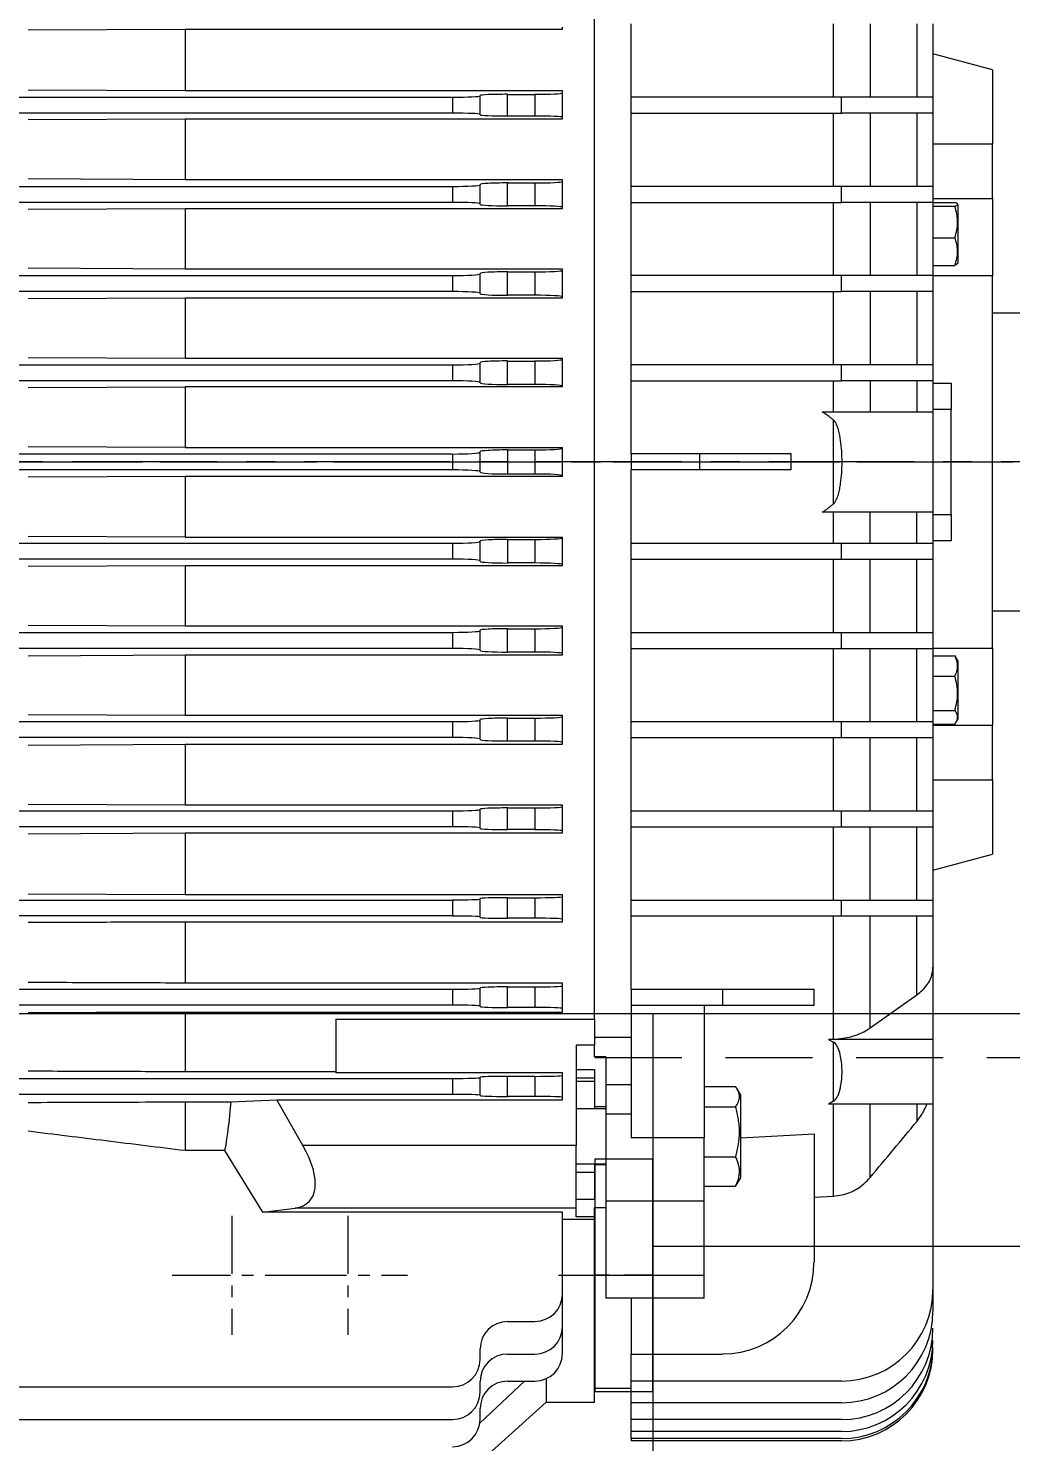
# Model space of a CAD drawing. Header units: inches. Extents: x -48 to 250, y -21 to 207.
# Drawn here: x 32.98 to 41.44, y 113.17 to 125.33 of the extents above; entities that cross this region are included whole.
import ezdxf

# ---------------------------------------------------------------- set-up
doc = ezdxf.new("R2010")
doc.units = ezdxf.units.IN
doc.header["$MEASUREMENT"] = 0
for name, pattern in [('CENTER', [2, 1.25, -0.25, 0.25, -0.25]), ('CENTERX2', [0.8, 0.5, -0.1, 0.1, -0.1]), ('HIDDEN', [0.375, 0.25, -0.125])]:
    doc.linetypes.add(name, pattern=pattern)
doc.layers.get('Defpoints').update_dxf_attribs({"lineweight": 5})
for name, color, linetype, lineweight in [('Centerline', 5, 'CENTERX2', 5), ('CL', 1, 'CENTER', 5), ('HID2', 3, 'HIDDEN', 5), ('TEXT', 104, 'Continuous', 5)]:
    doc.layers.add(name, color=color, linetype=linetype, lineweight=lineweight)
doc.styles.get("Standard").update_dxf_attribs({"font": 'arial.ttf'})
doc.dimstyles.new('STANDARD 2 PLCS$3', dxfattribs={"dimtxt": 1, "dimasz": 0.5, "dimexe": 0.18, "dimexo": 0.0625, "dimgap": 0.09, "dimtad": 0, "dimtih": 1, "dimtoh": 1, "dimzin": 4, "dimdsep": 46, "dimtxsty": 'Standard', "dimcen": 0.09, "dimaunit": 1, "dimadec": 0, "dimazin": 1, "dimtfac": 1, "dimtofl": 0, "dimtmove": 1, "dimatfit": 3, "dimfxl": 1, "dimtolj": 1, "dimtzin": 4, "dimarcsym": 0})

# ---------------------------------------------------------------- blocks, each defined once
blk = doc.blocks.new('HHI 365TS TOP VIEW')
at = {"color": 7, "linetype": 'Continuous', "lineweight": 5}
for p, q in [((-7.488, -4.796), (-7.488, 4.796)), ((-12.362, 3.72), (-11.012, 3.725)), ((-11.012, 3.725), (-7.764, 3.725)), ((-11.012, 3.725), (-11.012, 3.193)), ((-7.764, 3.725), (-7.764, 3.742)), ((-7.173, 3.14), (-7.173, 3.77)), ((-5.43, 3.14), (-5.43, 3.77)), ((-5.115, 3.77), (-5.115, 3.14)), ((-4.713, 3.77), (-4.713, 3.14)), ((-4.063, 3.375), (-4.575, 3.512)), ((-4.063, 3.375), (-4.063, 2.735)), ((-11.012, 3.193), (-12.362, 3.199)), ((-7.764, 3.193), (-11.012, 3.193)), ((-8.236, 3.164), (-8, 3.164)), ((-8.236, 2.977), (-8.236, 3.164)), ((-8, 3.164), (-8, 2.977)), ((-7.764, 3.175), (-7.764, 3.193)), ((-7.764, 2.967), (-7.764, 3.175)), ((-22.646, 3.14), (-8.709, 3.14)), ((-8.709, 3.14), (-8.709, 3.002)), ((-8.472, 3.15), (-8.472, 3.154)), ((-8.472, 2.992), (-8.472, 3.15)), ((-5.362, 3.14), (-7.173, 3.14)), ((-7.173, 3.002), (-7.173, 3.14)), ((-5.362, 3.002), (-5.362, 3.14)), ((-4.575, 3.14), (-5.362, 3.14)), ((-4.575, 3.14), (-4.575, 3.002)), ((-8.709, 3.002), (-22.646, 3.002)), ((-12.362, 2.947), (-11.012, 2.953)), ((-11.012, 2.953), (-7.764, 2.953)), ((-11.012, 2.953), (-11.012, 2.429)), ((-8.472, 2.988), (-8.472, 2.992)), ((-8, 2.977), (-8.236, 2.977)), ((-7.764, 2.953), (-7.764, 2.967)), ((-7.173, 3.002), (-5.362, 3.002)), ((-7.173, 2.372), (-7.173, 3.002)), ((-5.43, 2.372), (-5.43, 3.002)), ((-4.575, 3.002), (-5.362, 3.002)), ((-5.115, 3.002), (-5.115, 2.372)), ((-4.713, 3.002), (-4.713, 2.372)), ((-4.063, 2.735), (-4.575, 2.735)), ((-4.063, 2.267), (-4.063, 2.735)), ((-11.012, 2.429), (-12.362, 2.436)), ((-22.646, 2.372), (-8.709, 2.372)), ((-7.764, 2.429), (-11.012, 2.429)), ((-8.709, 2.372), (-8.709, 2.234)), ((-8.472, 2.384), (-8.472, 2.389)), ((-8.472, 2.222), (-8.472, 2.384)), ((-8.236, 2.402), (-8, 2.402)), ((-8.236, 2.205), (-8.236, 2.402)), ((-8, 2.402), (-8, 2.205)), ((-7.764, 2.414), (-7.764, 2.429)), ((-7.764, 2.192), (-7.764, 2.414)), ((-5.362, 2.372), (-7.173, 2.372)), ((-7.173, 2.234), (-7.173, 2.372)), ((-5.362, 2.234), (-5.362, 2.372)), ((-4.575, 2.372), (-5.362, 2.372)), ((-4.575, 2.372), (-4.575, 2.234)), ((-8.709, 2.234), (-22.646, 2.234)), ((-8.472, 2.217), (-8.472, 2.222)), ((-8, 2.205), (-8.236, 2.205)), ((-7.764, 2.181), (-7.764, 2.192)), ((-7.173, 2.234), (-5.362, 2.234)), ((-7.173, 1.604), (-7.173, 2.234)), ((-5.43, 1.604), (-5.43, 2.234)), ((-4.575, 2.234), (-5.362, 2.234)), ((-5.115, 2.234), (-5.115, 1.604)), ((-4.713, 2.234), (-4.713, 1.604)), ((-4.575, 2.267), (-4.063, 2.267)), ((-4.575, 2.233), (-4.386, 2.233)), ((-4.575, 2.201), (-4.386, 2.201)), ((-4.358, 2.211), (-4.364, 2.221)), ((-4.358, 1.963), (-4.358, 2.211)), ((-4.063, 2.267), (-4.063, 1.601)), ((-12.362, 2.175), (-11.012, 2.181)), ((-11.012, 2.181), (-7.764, 2.181)), ((-11.012, 2.181), (-11.012, 1.66)), ((-4.358, 1.715), (-4.358, 1.963)), ((-4.575, 1.93), (-4.386, 1.93)), ((-4.366, 1.705), (-4.386, 1.692)), ((-4.364, 1.704), (-4.358, 1.715)), ((-22.646, 1.604), (-8.709, 1.604)), ((-11.012, 1.66), (-12.362, 1.667)), ((-7.764, 1.66), (-11.012, 1.66)), ((-8.709, 1.604), (-8.709, 1.467)), ((-8.472, 1.618), (-8.472, 1.623)), ((-8.472, 1.453), (-8.472, 1.618)), ((-8.236, 1.636), (-8, 1.636)), ((-8.236, 1.435), (-8.236, 1.636)), ((-8, 1.636), (-8, 1.435)), ((-7.764, 1.649), (-7.764, 1.66)), ((-7.764, 1.422), (-7.764, 1.649)), ((-5.362, 1.604), (-7.173, 1.604)), ((-7.173, 1.467), (-7.173, 1.604)), ((-5.362, 1.467), (-5.362, 1.604)), ((-4.575, 1.604), (-5.362, 1.604)), ((-4.575, 1.692), (-4.386, 1.692)), ((-4.575, 1.604), (-4.575, 1.467)), ((-4.063, 1.601), (-4.575, 1.601)), ((-4.063, -1.601), (-4.063, 1.601)), ((-8.709, 1.467), (-22.646, 1.467)), ((-7.173, 1.467), (-5.362, 1.467)), ((-7.173, 0.837), (-7.173, 1.467)), ((-5.43, 0.837), (-5.43, 1.467)), ((-4.575, 1.467), (-5.362, 1.467)), ((-5.115, 1.467), (-5.115, 0.837)), ((-4.713, 1.467), (-4.713, 0.837)), ((-12.362, 1.407), (-11.012, 1.414)), ((-11.012, 1.414), (-7.764, 1.414)), ((-11.012, 1.414), (-11.012, 0.89)), ((-8.472, 1.448), (-8.472, 1.453)), ((-8, 1.435), (-8.236, 1.435)), ((-7.764, 1.414), (-7.764, 1.422)), ((-3.748, 1.28), (-4.063, 1.28)), ((-11.012, 0.89), (-12.362, 0.897)), ((-7.764, 0.89), (-11.012, 0.89)), ((-8.472, 0.85), (-8.472, 0.856)), ((-8.236, 0.869), (-8, 0.869)), ((-8.236, 0.666), (-8.236, 0.869)), ((-8, 0.869), (-8, 0.666)), ((-7.764, 0.883), (-7.764, 0.89)), ((-7.764, 0.653), (-7.764, 0.883)), ((-22.646, 0.837), (-8.709, 0.837)), ((-8.709, 0.837), (-8.709, 0.699)), ((-8.472, 0.685), (-8.472, 0.85)), ((-5.362, 0.837), (-7.173, 0.837)), ((-7.173, 0.699), (-7.173, 0.837)), ((-5.362, 0.699), (-5.362, 0.837)), ((-4.575, 0.837), (-5.362, 0.837)), ((-4.575, 0.837), (-4.575, 0.699)), ((-8.709, 0.699), (-15.295, 0.699)), ((-12.362, 0.64), (-11.012, 0.647)), ((-7.764, 0.647), (-11.012, 0.647)), ((-11.012, 0.647), (-11.012, 0.124)), ((-8.472, 0.68), (-8.472, 0.685)), ((-8, 0.666), (-8.236, 0.666)), ((-7.764, 0.647), (-7.764, 0.653)), ((-7.173, 0.699), (-5.362, 0.699)), ((-7.173, 0.069), (-7.173, 0.699)), ((-5.43, 0.433), (-5.43, 0.699)), ((-4.575, 0.699), (-5.362, 0.699)), ((-5.115, 0.699), (-5.115, 0.433)), ((-4.713, 0.699), (-4.713, 0.433)), ((-4.575, 0.679), (-4.417, 0.679)), ((-4.417, 0.679), (-4.417, 0.453)), ((-5.527, 0.433), (-4.575, 0.433)), ((-4.417, 0.453), (-4.575, 0.453)), ((-4.575, 0.433), (-4.575, -0.433)), ((-4.417, -0.453), (-4.417, 0.453)), ((-5.43, -0.36), (-5.43, 0.36)), ((-11.012, 0.124), (-12.362, 0.131)), ((-11.012, 0.124), (-7.764, 0.124)), ((-7.764, 0.118), (-7.764, 0.124)), ((-14.327, 0.069), (-8.709, 0.069)), ((-8.709, 0.069), (-8.709, -0.069)), ((-8.472, 0.083), (-8.472, 0.089)), ((-8.472, -0.083), (-8.472, 0.083)), ((-8.236, 0.104), (-8, 0.104)), ((-8.236, 0.104), (-8.236, -0.104)), ((-8, 0.104), (-8, -0.104)), ((-7.764, -0.118), (-7.764, 0.118)), ((-7.173, 0.069), (-7.173, -0.069)), ((-6.583, 0.069), (-7.173, 0.069)), ((-6.583, 0.069), (-6.583, -0.069)), ((-5.795, 0.069), (-6.583, 0.069)), ((-5.795, -0.069), (-5.795, 0.069)), ((-8.709, -0.069), (-14.327, -0.069)), ((-8.472, -0.089), (-8.472, -0.083)), ((-8, -0.104), (-8.236, -0.104)), ((-7.764, -0.124), (-7.764, -0.118)), ((-6.583, -0.069), (-7.173, -0.069)), ((-7.173, -0.699), (-7.173, -0.069)), ((-5.795, -0.069), (-6.583, -0.069)), ((-11.012, -0.124), (-12.362, -0.131)), ((-7.764, -0.124), (-11.012, -0.124)), ((-11.012, -0.124), (-11.012, -0.647)), ((-4.575, -0.433), (-5.527, -0.433)), ((-5.43, -0.699), (-5.43, -0.433)), ((-5.115, -0.699), (-5.115, -0.433)), ((-4.713, -0.699), (-4.713, -0.433)), ((-4.575, -0.453), (-4.417, -0.453)), ((-4.417, -0.453), (-4.417, -0.679)), ((-15.295, -0.699), (-8.709, -0.699)), ((-11.012, -0.647), (-12.362, -0.64)), ((-11.012, -0.647), (-7.764, -0.647)), ((-8.709, -0.699), (-8.709, -0.837)), ((-8.472, -0.685), (-8.472, -0.68)), ((-8.472, -0.85), (-8.472, -0.685)), ((-8.236, -0.666), (-8, -0.666)), ((-8.236, -0.666), (-8.236, -0.869)), ((-8, -0.666), (-8, -0.869)), ((-7.764, -0.653), (-7.764, -0.647)), ((-7.764, -0.883), (-7.764, -0.653)), ((-7.173, -0.837), (-7.173, -0.699)), ((-7.173, -0.699), (-5.362, -0.699)), ((-5.362, -0.837), (-5.362, -0.699)), ((-5.362, -0.699), (-4.575, -0.699)), ((-4.417, -0.679), (-4.575, -0.679)), ((-4.575, -0.699), (-4.575, -0.837)), ((-8.709, -0.837), (-22.646, -0.837)), ((-8.472, -0.856), (-8.472, -0.85)), ((-7.173, -0.837), (-5.362, -0.837)), ((-7.173, -1.467), (-7.173, -0.837)), ((-5.43, -1.467), (-5.43, -0.837)), ((-5.362, -0.837), (-4.575, -0.837)), ((-5.115, -1.467), (-5.115, -0.837)), ((-4.713, -1.467), (-4.713, -0.837)), ((-12.362, -0.897), (-11.012, -0.89)), ((-11.012, -0.89), (-7.764, -0.89)), ((-11.012, -0.89), (-11.012, -1.414)), ((-8, -0.869), (-8.236, -0.869)), ((-7.764, -0.89), (-7.764, -0.883)), ((-4.063, -1.28), (-3.748, -1.28)), ((-11.012, -1.414), (-12.362, -1.407)), ((-7.764, -1.414), (-11.012, -1.414)), ((-8.472, -1.453), (-8.472, -1.448)), ((-8.472, -1.618), (-8.472, -1.453)), ((-8.236, -1.435), (-8, -1.435)), ((-8.236, -1.636), (-8.236, -1.435)), ((-8, -1.435), (-8, -1.636)), ((-7.764, -1.422), (-7.764, -1.414)), ((-7.764, -1.649), (-7.764, -1.422)), ((-22.646, -1.467), (-8.709, -1.467)), ((-8.709, -1.467), (-8.709, -1.604)), ((-7.173, -1.467), (-5.362, -1.467)), ((-7.173, -1.604), (-7.173, -1.467)), ((-5.362, -1.604), (-5.362, -1.467)), ((-5.362, -1.467), (-4.575, -1.467)), ((-4.575, -1.467), (-4.575, -1.604)), ((-8.709, -1.604), (-22.646, -1.604)), ((-12.362, -1.667), (-11.012, -1.66)), ((-11.012, -1.66), (-7.764, -1.66)), ((-11.012, -1.66), (-11.012, -2.181)), ((-8.472, -1.623), (-8.472, -1.618)), ((-8, -1.636), (-8.236, -1.636)), ((-7.764, -1.66), (-7.764, -1.649)), ((-7.173, -1.604), (-5.362, -1.604)), ((-7.173, -2.234), (-7.173, -1.604)), ((-5.43, -2.234), (-5.43, -1.604)), ((-5.362, -1.604), (-4.575, -1.604)), ((-5.115, -2.234), (-5.115, -1.604)), ((-4.713, -2.234), (-4.713, -1.604)), ((-4.575, -1.601), (-4.063, -1.601)), ((-4.575, -1.669), (-4.386, -1.669)), ((-4.386, -1.669), (-4.378, -1.683)), ((-4.358, -1.715), (-4.377, -1.683)), ((-4.063, -1.601), (-4.063, -2.267)), ((-4.358, -1.963), (-4.358, -1.715)), ((-4.575, -1.844), (-4.386, -1.844)), ((-4.358, -2.211), (-4.358, -1.963)), ((-11.012, -2.181), (-12.362, -2.175)), ((-7.764, -2.181), (-11.012, -2.181)), ((-7.764, -2.192), (-7.764, -2.181)), ((-4.575, -2.138), (-4.386, -2.138)), ((-22.646, -2.234), (-8.709, -2.234)), ((-8.709, -2.234), (-8.709, -2.372)), ((-8.472, -2.222), (-8.472, -2.217)), ((-8.472, -2.384), (-8.472, -2.222)), ((-8.236, -2.205), (-8, -2.205)), ((-8.236, -2.402), (-8.236, -2.205)), ((-8, -2.205), (-8, -2.402)), ((-7.764, -2.414), (-7.764, -2.192)), ((-7.173, -2.234), (-5.362, -2.234)), ((-7.173, -2.372), (-7.173, -2.234)), ((-5.362, -2.372), (-5.362, -2.234)), ((-5.362, -2.234), (-4.575, -2.234)), ((-4.575, -2.234), (-4.575, -2.372)), ((-4.575, -2.256), (-4.386, -2.256)), ((-4.063, -2.267), (-4.575, -2.267)), ((-4.377, -2.243), (-4.358, -2.211)), ((-4.063, -2.735), (-4.063, -2.267)), ((-8.709, -2.372), (-22.646, -2.372)), ((-12.362, -2.436), (-11.012, -2.429)), ((-11.012, -2.429), (-7.764, -2.429)), ((-11.012, -2.429), (-11.012, -2.953)), ((-8.472, -2.389), (-8.472, -2.384)), ((-8, -2.402), (-8.236, -2.402)), ((-7.764, -2.429), (-7.764, -2.414)), ((-7.173, -2.372), (-5.362, -2.372)), ((-7.173, -3.002), (-7.173, -2.372)), ((-5.43, -3.002), (-5.43, -2.372)), ((-5.362, -2.372), (-4.575, -2.372)), ((-5.115, -3.002), (-5.115, -2.372)), ((-4.713, -3.002), (-4.713, -2.372)), ((-4.575, -2.735), (-4.063, -2.735)), ((-4.063, -2.735), (-4.063, -3.375)), ((-22.646, -3.002), (-8.709, -3.002)), ((-11.012, -2.953), (-12.362, -2.947)), ((-7.764, -2.953), (-11.012, -2.953)), ((-8.709, -3.002), (-8.709, -3.14)), ((-8.472, -2.992), (-8.472, -2.988)), ((-8.472, -3.15), (-8.472, -2.992)), ((-8.236, -2.977), (-8, -2.977)), ((-8.236, -3.164), (-8.236, -2.977)), ((-8, -2.977), (-8, -3.164)), ((-7.764, -2.967), (-7.764, -2.953)), ((-7.764, -3.175), (-7.764, -2.967)), ((-7.173, -3.002), (-5.362, -3.002)), ((-7.173, -3.14), (-7.173, -3.002)), ((-5.362, -3.14), (-5.362, -3.002)), ((-5.362, -3.002), (-4.575, -3.002)), ((-4.575, -3.002), (-4.575, -3.14)), ((-8.709, -3.14), (-22.646, -3.14)), ((-8.472, -3.154), (-8.472, -3.15)), ((-7.173, -3.14), (-5.362, -3.14)), ((-7.173, -3.77), (-7.173, -3.14)), ((-5.43, -3.77), (-5.43, -3.14)), ((-5.362, -3.14), (-4.575, -3.14)), ((-5.115, -3.77), (-5.115, -3.14)), ((-4.713, -3.77), (-4.713, -3.14)), ((-12.362, -3.199), (-11.012, -3.193)), ((-11.012, -3.193), (-7.764, -3.193)), ((-11.012, -3.193), (-11.012, -3.725)), ((-8, -3.164), (-8.236, -3.164)), ((-7.764, -3.193), (-7.764, -3.175)), ((-4.575, -3.512), (-4.063, -3.375)), ((-22.646, -3.77), (-8.709, -3.77)), ((-11.012, -3.725), (-12.362, -3.72)), ((-7.764, -3.725), (-11.012, -3.725)), ((-8.709, -3.77), (-8.709, -3.907)), ((-8.472, -3.761), (-8.472, -3.758)), ((-8.472, -3.916), (-8.472, -3.761)), ((-8.236, -3.75), (-8, -3.75)), ((-8.236, -3.927), (-8.236, -3.75)), ((-8, -3.75), (-8, -3.927)), ((-7.764, -3.742), (-7.764, -3.725)), ((-7.764, -3.935), (-7.764, -3.742)), ((-7.173, -3.907), (-7.173, -3.77)), ((-7.173, -3.77), (-5.362, -3.77)), ((-5.362, -3.907), (-5.362, -3.77)), ((-5.362, -3.77), (-4.575, -3.77)), ((-4.575, -3.77), (-4.575, -3.907)), ((-8.709, -3.907), (-22.646, -3.907)), ((-11.012, -3.957), (-7.764, -3.957)), ((-11.012, -3.957), (-11.012, -4.485)), ((-8.472, -3.919), (-8.472, -3.916)), ((-8, -3.927), (-8.236, -3.927)), ((-7.764, -3.957), (-7.764, -3.935)), ((-7.173, -4.537), (-7.173, -3.907)), ((-7.173, -3.907), (-5.362, -3.907)), ((-5.43, -4.968), (-5.43, -3.907)), ((-5.362, -3.907), (-4.575, -3.907)), ((-5.115, -4.87), (-5.115, -3.907)), ((-4.713, -4.586), (-4.713, -3.907)), ((-4.575, -4.349), (-4.575, -4.969)), ((-7.764, -4.485), (-11.012, -4.485)), ((-7.764, -4.509), (-7.764, -4.485)), ((-22.646, -4.537), (-8.709, -4.537)), ((-8.709, -4.537), (-8.709, -4.675)), ((-8.472, -4.529), (-8.472, -4.526)), ((-8.472, -4.683), (-8.472, -4.529)), ((-8.236, -4.518), (-8, -4.518)), ((-8.236, -4.695), (-8.236, -4.518)), ((-8, -4.518), (-8, -4.695)), ((-7.764, -4.703), (-7.764, -4.509)), ((-7.173, -4.537), (-7.173, -4.675)), ((-7.173, -4.537), (-6.386, -4.537)), ((-6.386, -4.537), (-6.386, -4.675)), ((-6.386, -4.537), (-5.598, -4.537)), ((-5.598, -4.675), (-5.598, -4.537)), ((-5.115, -4.87), (-4.713, -4.586)), ((-8.709, -4.675), (-22.646, -4.675)), ((-11.012, -4.734), (-7.764, -4.734)), ((-11.012, -4.734), (-11.012, -5.248)), ((-8.472, -4.687), (-8.472, -4.683)), ((-8, -4.695), (-8.236, -4.695)), ((-7.764, -4.734), (-7.764, -4.703)), ((-7.173, -4.675), (-6.386, -4.675)), ((-7.173, -4.675), (-7.173, -5.818)), ((-6.543, -4.675), (-6.543, -5.818)), ((-6.386, -4.675), (-5.598, -4.675)), ((-9.713, -4.796), (-7.488, -4.796)), ((-9.713, -4.796), (-9.713, -5.258)), ((-7.488, -4.796), (-7.488, -5.018)), ((-7.173, -4.953), (-7.488, -4.953)), ((-5.43, -4.968), (-5.473, -4.969)), ((-5.473, -4.969), (-5.43, -4.993)), ((-4.575, -4.969), (-5.473, -4.969)), ((-4.575, -4.969), (-4.575, -5.526)), ((-7.488, -5.018), (-7.646, -5.018)), ((-7.646, -5.018), (-7.646, -5.884)), ((-7.488, -5.121), (-7.488, -5.018)), ((-5.43, -5.502), (-5.43, -4.993)), ((-7.646, -5.228), (-7.488, -5.228)), ((-7.39, -5.121), (-7.488, -5.121)), ((-7.488, -5.228), (-7.488, -5.548)), ((-7.39, -5.121), (-7.39, -5.359)), ((-22.646, -5.305), (-8.709, -5.305)), ((-9.713, -5.248), (-11.012, -5.248)), ((-7.764, -5.258), (-9.713, -5.258)), ((-8.709, -5.305), (-8.709, -5.443)), ((-8.472, -5.298), (-8.472, -5.295)), ((-8.472, -5.45), (-8.472, -5.298)), ((-8.236, -5.287), (-8, -5.287)), ((-8.236, -5.461), (-8.236, -5.287)), ((-8, -5.287), (-8, -5.461)), ((-7.764, -5.28), (-7.764, -5.258)), ((-7.764, -5.468), (-7.764, -5.28)), ((-7.646, -5.3), (-7.488, -5.3)), ((-7.488, -5.331), (-7.646, -5.331)), ((-8.709, -5.443), (-22.646, -5.443)), ((-8.472, -5.453), (-8.472, -5.45)), ((-8, -5.461), (-8.236, -5.461)), ((-7.764, -5.49), (-7.764, -5.468)), ((-7.39, -5.359), (-7.173, -5.359)), ((-7.39, -5.359), (-7.39, -5.609)), ((-6.543, -5.375), (-6.273, -5.375)), ((-6.228, -5.45), (-6.26, -5.394)), ((-6.228, -6.159), (-6.228, -5.45)), ((-11.012, -5.507), (-10.617, -5.507)), ((-11.012, -5.507), (-11.012, -5.927)), ((-10.617, -5.507), (-10.223, -5.49)), ((-10.223, -5.49), (-7.764, -5.49)), ((-9.997, -5.884), (-10.223, -5.49)), ((-7.39, -5.568), (-7.646, -5.568)), ((-7.488, -5.548), (-7.39, -5.548)), ((-7.488, -5.548), (-7.488, -5.568)), ((-6.543, -5.55), (-6.273, -5.55)), ((-5.43, -5.502), (-5.473, -5.526)), ((-4.575, -5.526), (-5.473, -5.526)), ((-5.43, -6.32), (-5.43, -5.525)), ((-5.115, -6.157), (-5.115, -5.526)), ((-4.713, -5.526), (-4.713, -5.675)), ((-4.575, -5.526), (-4.575, -7.123)), ((-7.39, -5.609), (-7.39, -6.362)), ((-7.39, -5.609), (-7.173, -5.609)), ((-6.543, -5.818), (-7.173, -5.818)), ((-6.543, -6.362), (-6.543, -5.818)), ((-6.228, -5.816), (-5.598, -5.783)), ((-5.598, -5.783), (-5.598, -6.89)), ((-10.669, -5.927), (-11.012, -5.927)), ((-10.342, -6.455), (-10.669, -5.927)), ((-7.646, -5.884), (-9.997, -5.884)), ((-7.646, -6.421), (-7.646, -5.884)), ((-7.646, -6.041), (-7.39, -6.041)), ((-7.488, -6.041), (-7.488, -6.05)), ((-7.39, -6.05), (-7.488, -6.05)), ((-7.488, -6.05), (-7.488, -6.347)), ((-6.543, -5.98), (-6.273, -5.98)), ((-7.488, -6.115), (-7.646, -6.115)), ((-6.26, -6.214), (-6.228, -6.159)), ((-6.543, -6.234), (-6.273, -6.234)), ((-6.262, -6.214), (-6.273, -6.234)), ((-5.598, -6.327), (-5.43, -6.32)), ((-10.342, -6.455), (-10.063, -6.421)), ((-7.646, -6.421), (-10.063, -6.421)), ((-7.488, -6.347), (-7.646, -6.347)), ((-7.646, -6.496), (-7.646, -6.421)), ((-7.488, -6.415), (-7.39, -6.415)), ((-7.488, -6.496), (-7.488, -6.415)), ((-6.543, -6.362), (-7.39, -6.362)), ((-7.39, -6.362), (-7.39, -7.197)), ((-6.543, -7.197), (-6.543, -6.362)), ((-7.764, -6.455), (-10.342, -6.455)), ((-7.764, -7.161), (-7.764, -6.455)), ((-7.764, -6.516), (-7.488, -6.516)), ((-7.488, -6.496), (-7.646, -6.496)), ((-7.488, -6.516), (-7.488, -6.496)), ((-7.488, -8.091), (-7.488, -6.516)), ((-7.764, -7.442), (-7.764, -7.161)), ((-4.575, -7.123), (-4.575, -7.31)), ((-6.543, -7.197), (-7.39, -7.197)), ((-7.173, -7.197), (-7.173, -7.678)), ((-8.236, -7.398), (-8, -7.398)), ((-7.764, -7.674), (-7.764, -7.442)), ((-8.472, -7.724), (-8.472, -7.634)), ((-8.236, -7.678), (-8, -7.678)), ((-7.173, -7.678), (-6.386, -7.678)), ((-7.173, -7.91), (-7.173, -7.678)), ((-7.903, -7.889), (-7.903, -8.091)), ((-22.646, -7.96), (-8.709, -7.96)), ((-8.091, -7.91), (-8.476, -8.273)), ((-8.472, -8.005), (-8.472, -7.914)), ((-8.236, -7.91), (-8, -7.91)), ((-7.488, -7.972), (-7.173, -7.972)), ((-5.362, -7.91), (-7.173, -7.91)), ((-7.173, -8.098), (-7.173, -7.91)), ((-9.511, -9.539), (-7.903, -8.091)), ((-8.472, -8.239), (-8.472, -8.147)), ((-7.903, -8.091), (-7.488, -8.091)), ((-5.362, -8.098), (-7.173, -8.098)), ((-7.173, -8.242), (-7.173, -8.098)), ((-22.646, -8.241), (-8.709, -8.241)), ((-5.362, -8.242), (-7.173, -8.242)), ((-7.173, -8.344), (-7.173, -8.242)), ((-5.362, -8.344), (-7.173, -8.344)), ((-7.173, -8.405), (-7.173, -8.344)), ((-5.362, -8.405), (-7.173, -8.405)), ((-7.173, -8.405), (-7.173, -8.425)), ((-5.362, -8.425), (-7.173, -8.425))]:
    blk.add_line(p, q, dxfattribs=at)
for centre, radius, start, end in [((-6.386, -6.89), 0.787, 270, 0), ((-8, -7.161), 0.236, 270, 0), ((-5.362, -7.123), 0.787, 270, 0), ((-8.236, -7.634), 0.236, 90, 180), ((-5.362, -7.31), 0.787, 270, 0), ((-8, -7.442), 0.236, 270, 0), ((-5.362, -7.455), 0.787, 270, 0), ((-5.362, -7.557), 0.787, 270, 0), ((-5.362, -7.618), 0.787, 270, 0), ((-5.362, -7.638), 0.787, 270, 0), ((-8.709, -7.724), 0.236, 270, 0), ((-8.236, -7.914), 0.236, 90, 180), ((-8, -7.674), 0.236, 270, 0), ((-8.709, -8.005), 0.236, 270, 0), ((-8.236, -8.147), 0.236, 90, 180), ((-8.709, -8.239), 0.236, 270, 0)]:
    blk.add_arc(centre, radius, start, end, dxfattribs=at)
for centre, major_axis, ratio, start_param, end_param in [((-8.236, 3.154), (0.236, 0), 0.043661, 1.570796, 3.141593), ((-8, 3.175), (0.236, 0), 0.043661, 4.712389, 6.283185), ((-8.709, 3.15), (0.236, 0), 0.043661, 4.712389, 6.283185), ((-8.709, 2.992), (0.236, 0), 0.043661, 0, 1.570796), ((-8.236, 2.988), (0.236, 0), 0.043661, 3.141593, 4.712389), ((-8, 2.967), (0.236, 0), 0.043661, 0, 1.570796), ((-8.709, 2.384), (0.236, 0), 0.052408, 4.712389, 6.283185), ((-8.236, 2.389), (0.236, 0), 0.052408, 1.570796, 3.141593), ((-8, 2.414), (0.236, 0), 0.052408, 4.712389, 6.283185), ((-8.709, 2.222), (0.236, 0), 0.052408, 0, 1.570796), ((-8.236, 2.217), (0.236, 0), 0.052408, 3.141593, 4.712389), ((-8, 2.192), (0.236, 0), 0.052408, 0, 1.570796), ((-8.709, 1.618), (0.236, 0), 0.055909, 4.712389, 6.283185), ((-8.236, 1.623), (0.236, 0), 0.055909, 1.570796, 3.141593), ((-8, 1.649), (0.236, 0), 0.055909, 4.712389, 6.283185), ((-8.709, 1.453), (0.236, 0), 0.055909, 0, 1.570796), ((-8.236, 1.448), (0.236, 0), 0.055909, 3.141593, 4.712389), ((-8, 1.422), (0.236, 0), 0.055909, 0, 1.570796), ((-8.236, 0.856), (0.236, 0), 0.05766, 1.570796, 3.141593), ((-8, 0.883), (0.236, 0), 0.05766, 4.712389, 6.283185), ((-8.709, 0.85), (0.236, 0), 0.05766, 4.712389, 6.283185), ((-8.709, 0.685), (0.236, 0), 0.05766, 0, 1.570796), ((-8.236, 0.68), (0.236, 0), 0.05766, 3.141593, 4.712389), ((-8, 0.653), (0.236, 0), 0.05766, 0, 1.570796), ((-8.709, 0.083), (0.236, 0), 0.061163, 4.712389, 6.283185), ((-8.236, 0.089), (0.236, 0), 0.061163, 1.570796, 3.141593), ((-8, 0.118), (0.236, 0), 0.061163, 4.712389, 6.283185), ((-8.709, -0.083), (0.236, 0), 0.061163, 0, 1.570796), ((-8.236, -0.089), (0.236, 0), 0.061163, 3.141593, 4.712389), ((-8, -0.118), (0.236, 0), 0.061163, 0, 1.570796), ((-8.709, -0.685), (0.236, 0), 0.05766, 4.712389, 6.283185), ((-8.236, -0.68), (0.236, 0), 0.05766, 1.570796, 3.141593), ((-8, -0.653), (0.236, 0), 0.05766, 4.712389, 6.283185), ((-8.709, -0.85), (0.236, 0), 0.05766, 0, 1.570796), ((-8.236, -0.856), (0.236, 0), 0.05766, 3.141593, 4.712389), ((-8, -0.883), (0.236, 0), 0.05766, 0, 1.570796), ((-8.709, -1.453), (0.236, 0), 0.055909, 4.712389, 6.283185), ((-8.236, -1.448), (0.236, 0), 0.055909, 1.570796, 3.141593), ((-8, -1.422), (0.236, 0), 0.055909, 4.712389, 6.283185), ((-8.709, -1.618), (0.236, 0), 0.055909, 0, 1.570796), ((-8.236, -1.623), (0.236, 0), 0.055909, 3.141593, 4.712389), ((-8, -1.649), (0.236, 0), 0.055909, 0, 1.570796), ((-8.709, -2.222), (0.236, 0), 0.052408, 4.712389, 6.283185), ((-8.236, -2.217), (0.236, 0), 0.052408, 1.570796, 3.141593), ((-8, -2.192), (0.236, 0), 0.052408, 4.712389, 6.283185), ((-8.709, -2.384), (0.236, 0), 0.052408, 0, 1.570796), ((-8.236, -2.389), (0.236, 0), 0.052408, 3.141593, 4.712389), ((-8, -2.414), (0.236, 0), 0.052408, 0, 1.570796), ((-8.709, -2.992), (0.236, 0), 0.043661, 4.712389, 6.283185), ((-8.236, -2.988), (0.236, 0), 0.043661, 1.570796, 3.141593), ((-8, -2.967), (0.236, 0), 0.043661, 4.712389, 6.283185), ((-8.709, -3.15), (0.236, 0), 0.043661, 0, 1.570796), ((-8.236, -3.154), (0.236, 0), 0.043661, 3.141593, 4.712389), ((-8, -3.175), (0.236, 0), 0.043661, 0, 1.570796), ((-8.709, -3.761), (0.236, 0), 0.034921, 4.712389, 6.283185), ((-8.236, -3.758), (0.236, 0), 0.034921, 1.570796, 3.141593), ((-8, -3.742), (0.236, 0), 0.034921, 4.712389, 6.283185), ((-8.709, -3.916), (0.236, 0), 0.034921, 0, 1.570796), ((-8.236, -3.919), (0.236, 0), 0.034921, 3.141593, 4.712389), ((-8, -3.935), (0.236, 0), 0.034921, 0, 1.570796), ((-8.709, -4.529), (0.236, 0), 0.034921, 4.712389, 6.283185), ((-8.236, -4.526), (0.236, 0), 0.034921, 1.570796, 3.141593), ((-8, -4.509), (0.236, 0), 0.034921, 4.712389, 6.283185), ((-8.709, -4.683), (0.236, 0), 0.034921, 0, 1.570796), ((-8.236, -4.687), (0.236, 0), 0.034921, 3.141593, 4.712389), ((-8, -4.703), (0.236, 0), 0.034921, 0, 1.570796), ((-8.709, -5.298), (0.236, 0), 0.031426, 4.712389, 6.283185), ((-8.236, -5.295), (0.236, 0), 0.031426, 1.570796, 3.141593), ((-8, -5.28), (0.236, 0), 0.031426, 4.712389, 6.283185), ((-8.709, -5.45), (0.236, 0), 0.031426, 0, 1.570796), ((-8.236, -5.453), (0.236, 0), 0.031426, 3.141593, 4.712389), ((-8, -5.468), (0.236, 0), 0.031426, 0, 1.570796), ((-18.697, 0), (-7.333, 7.333), 0.466308, 3.453902, 3.527415), ((-10.481, -5.832), (-0.535, 0.535), 0.466308, 2.792527, 4.18879)]:
    blk.add_ellipse(centre, major_axis=major_axis, ratio=ratio, start_param=start_param, end_param=end_param, dxfattribs=at)
for points, knots in [([(-4.575, 3.77), (-4.575, 3.755), (-4.575, 3.726), (-4.575, 3.682), (-4.575, 3.638), (-4.575, 3.594), (-4.575, 3.55), (-4.575, 3.505), (-4.575, 3.46), (-4.575, 3.415), (-4.575, 3.37), (-4.575, 3.324), (-4.575, 3.279), (-4.575, 3.232), (-4.575, 3.186), (-4.575, 3.155), (-4.575, 3.14)], [0, 0, 0, 0, 0.0714893, 0.1429506, 0.2143885, 0.2858077, 0.357213, 0.4286088, 0.5, 0.5713912, 0.642787, 0.7141923, 0.7856115, 0.8570494, 0.9285107, 1, 1, 1, 1]), ([(-4.575, 3.002), (-4.575, 2.987), (-4.575, 2.958), (-4.575, 2.914), (-4.575, 2.87), (-4.575, 2.825), (-4.575, 2.78), (-4.575, 2.736), (-4.575, 2.691), (-4.575, 2.646), (-4.575, 2.6), (-4.575, 2.555), (-4.575, 2.51), (-4.575, 2.464), (-4.575, 2.418), (-4.575, 2.387), (-4.575, 2.372)], [0, 0, 0, 0, 0.0714812, 0.1429382, 0.2143749, 0.2857953, 0.3572037, 0.4286039, 0.5, 0.5713961, 0.6427963, 0.7142047, 0.7856251, 0.8570618, 0.9285188, 1, 1, 1, 1]), ([(-4.575, 2.234), (-4.575, 2.218), (-4.575, 2.187), (-4.575, 2.139), (-4.575, 2.091), (-4.575, 2.043), (-4.575, 1.994), (-4.575, 1.946), (-4.575, 1.897), (-4.575, 1.849), (-4.575, 1.8), (-4.575, 1.751), (-4.575, 1.703), (-4.575, 1.653), (-4.575, 1.621), (-4.575, 1.604)], [0, 0, 0, 0, 0.076974, 0.153922, 0.23085, 0.307761, 0.384661, 0.461555, 0.538445, 0.615339, 0.692239, 0.76915, 0.846078, 0.923026, 1, 1, 1, 1]), ([(-4.386, 2.201), (-4.379, 2.203), (-4.373, 2.206), (-4.365, 2.211), (-4.363, 2.214), (-4.363, 2.218), (-4.363, 2.22), (-4.365, 2.222), (-4.367, 2.224), (-4.373, 2.228), (-4.379, 2.231), (-4.386, 2.233)], [0, 0, 0, 0, 0.25, 0.25, 0.5, 0.5, 0.625, 0.625, 0.75, 0.75, 1, 1, 1, 1]), ([(-4.386, 1.93), (-4.379, 1.952), (-4.373, 1.974), (-4.365, 2.019), (-4.363, 2.042), (-4.363, 2.077), (-4.363, 2.088), (-4.365, 2.111), (-4.367, 2.122), (-4.373, 2.156), (-4.379, 2.179), (-4.386, 2.201)], [0, 0, 0, 0, 0.25, 0.25, 0.5, 0.5, 0.625, 0.625, 0.75, 0.75, 1, 1, 1, 1]), ([(-4.386, 1.692), (-4.379, 1.711), (-4.373, 1.731), (-4.365, 1.771), (-4.363, 1.791), (-4.363, 1.821), (-4.363, 1.831), (-4.365, 1.851), (-4.367, 1.861), (-4.373, 1.891), (-4.379, 1.911), (-4.386, 1.93)], [0, 0, 0, 0, 0.25, 0.25, 0.5, 0.5, 0.625, 0.625, 0.75, 0.75, 1, 1, 1, 1]), ([(-4.575, 1.467), (-4.575, 1.451), (-4.575, 1.418), (-4.575, 1.37), (-4.575, 1.322), (-4.575, 1.274), (-4.575, 1.226), (-4.575, 1.177), (-4.575, 1.129), (-4.575, 1.08), (-4.575, 1.032), (-4.575, 0.983), (-4.575, 0.934), (-4.575, 0.885), (-4.575, 0.853), (-4.575, 0.837)], [0, 0, 0, 0, 0.076971, 0.153918, 0.230845, 0.307757, 0.384659, 0.461554, 0.538446, 0.615341, 0.692243, 0.769155, 0.846082, 0.923029, 1, 1, 1, 1]), ([(-4.575, 0.699), (-4.575, 0.684), (-4.575, 0.655), (-4.575, 0.61), (-4.575, 0.566), (-4.575, 0.522), (-4.575, 0.477), (-4.575, 0.448), (-4.575, 0.433)], [0, 0, 0, 0, 0.166679, 0.333344, 0.5, 0.666656, 0.833321, 1, 1, 1, 1]), ([(-5.43, 0.36), (-5.435, 0.364), (-5.445, 0.372), (-5.46, 0.384), (-5.476, 0.397), (-5.493, 0.409), (-5.51, 0.421), (-5.521, 0.429), (-5.527, 0.433)], [0, 0, 0, 0, 0.158568, 0.320324, 0.485309, 0.65356, 0.825112, 1, 1, 1, 1]), ([(-5.43, -0.36), (-5.424, -0.355), (-5.419, -0.349), (-5.411, -0.335), (-5.407, -0.328), (-5.397, -0.307), (-5.392, -0.292), (-5.384, -0.262), (-5.38, -0.247), (-5.374, -0.216), (-5.371, -0.201), (-5.365, -0.155), (-5.362, -0.124), (-5.358, -0.062), (-5.357, -0.031), (-5.357, 0.031), (-5.358, 0.062), (-5.362, 0.124), (-5.365, 0.155), (-5.374, 0.217), (-5.38, 0.247), (-5.392, 0.292), (-5.397, 0.307), (-5.407, 0.328), (-5.41, 0.335), (-5.419, 0.348), (-5.424, 0.355), (-5.43, 0.36)], [0, 0, 0, 0, 0.03125, 0.03125, 0.0625, 0.0625, 0.125, 0.125, 0.1875, 0.1875, 0.25, 0.25, 0.375, 0.375, 0.5, 0.5, 0.625, 0.625, 0.75, 0.75, 0.875, 0.875, 0.9375, 0.9375, 0.96875, 0.96875, 1, 1, 1, 1]), ([(-5.527, -0.433), (-5.52, -0.428), (-5.506, -0.419), (-5.486, -0.404), (-5.467, -0.389), (-5.448, -0.375), (-5.436, -0.365), (-5.43, -0.36)], [0, 0, 0, 0, 0.209464, 0.414135, 0.614072, 0.809338, 1, 1, 1, 1]), ([(-4.575, -0.433), (-4.575, -0.448), (-4.575, -0.477), (-4.575, -0.522), (-4.575, -0.566), (-4.575, -0.61), (-4.575, -0.655), (-4.575, -0.684), (-4.575, -0.699)], [0, 0, 0, 0, 0.166679, 0.333344, 0.5, 0.666656, 0.833321, 1, 1, 1, 1]), ([(-4.575, -0.837), (-4.575, -0.853), (-4.575, -0.885), (-4.575, -0.934), (-4.575, -0.983), (-4.575, -1.032), (-4.575, -1.08), (-4.575, -1.129), (-4.575, -1.177), (-4.575, -1.226), (-4.575, -1.274), (-4.575, -1.322), (-4.575, -1.37), (-4.575, -1.418), (-4.575, -1.451), (-4.575, -1.467)], [0, 0, 0, 0, 0.076971, 0.153918, 0.230845, 0.307757, 0.384659, 0.461554, 0.538446, 0.615341, 0.692243, 0.769155, 0.846082, 0.923029, 1, 1, 1, 1]), ([(-4.575, -1.604), (-4.575, -1.621), (-4.575, -1.653), (-4.575, -1.703), (-4.575, -1.751), (-4.575, -1.8), (-4.575, -1.849), (-4.575, -1.897), (-4.575, -1.946), (-4.575, -1.994), (-4.575, -2.043), (-4.575, -2.091), (-4.575, -2.139), (-4.575, -2.187), (-4.575, -2.218), (-4.575, -2.234)], [0, 0, 0, 0, 0.076974, 0.153922, 0.23085, 0.307761, 0.384661, 0.461555, 0.538445, 0.615339, 0.692239, 0.76915, 0.846078, 0.923026, 1, 1, 1, 1]), ([(-4.386, -1.844), (-4.379, -1.83), (-4.373, -1.815), (-4.365, -1.786), (-4.363, -1.772), (-4.363, -1.749), (-4.363, -1.742), (-4.365, -1.727), (-4.367, -1.72), (-4.373, -1.698), (-4.379, -1.683), (-4.386, -1.669)], [0, 0, 0, 0, 0.25, 0.25, 0.5, 0.5, 0.625, 0.625, 0.75, 0.75, 1, 1, 1, 1]), ([(-4.386, -2.138), (-4.379, -2.114), (-4.373, -2.09), (-4.365, -2.041), (-4.363, -2.016), (-4.363, -1.979), (-4.363, -1.966), (-4.365, -1.941), (-4.367, -1.929), (-4.373, -1.892), (-4.379, -1.868), (-4.386, -1.844)], [0, 0, 0, 0, 0.25, 0.25, 0.5, 0.5, 0.625, 0.625, 0.75, 0.75, 1, 1, 1, 1]), ([(-4.386, -2.256), (-4.379, -2.247), (-4.373, -2.237), (-4.365, -2.217), (-4.363, -2.207), (-4.363, -2.192), (-4.363, -2.187), (-4.365, -2.177), (-4.367, -2.172), (-4.373, -2.157), (-4.379, -2.147), (-4.386, -2.138)], [0, 0, 0, 0, 0.25, 0.25, 0.5, 0.5, 0.625, 0.625, 0.75, 0.75, 1, 1, 1, 1]), ([(-4.575, -2.372), (-4.575, -2.387), (-4.575, -2.418), (-4.575, -2.464), (-4.575, -2.51), (-4.575, -2.555), (-4.575, -2.6), (-4.575, -2.646), (-4.575, -2.691), (-4.575, -2.736), (-4.575, -2.78), (-4.575, -2.825), (-4.575, -2.87), (-4.575, -2.914), (-4.575, -2.958), (-4.575, -2.987), (-4.575, -3.002)], [0, 0, 0, 0, 0.071481, 0.142938, 0.214375, 0.285795, 0.357204, 0.428604, 0.5, 0.571396, 0.642796, 0.714205, 0.785625, 0.857062, 0.928519, 1, 1, 1, 1]), ([(-4.575, -3.14), (-4.575, -3.155), (-4.575, -3.186), (-4.575, -3.232), (-4.575, -3.279), (-4.575, -3.324), (-4.575, -3.37), (-4.575, -3.415), (-4.575, -3.46), (-4.575, -3.505), (-4.575, -3.55), (-4.575, -3.594), (-4.575, -3.638), (-4.575, -3.682), (-4.575, -3.726), (-4.575, -3.755), (-4.575, -3.77)], [0, 0, 0, 0, 0.071489, 0.142951, 0.214389, 0.285808, 0.357213, 0.428609, 0.5, 0.571391, 0.642787, 0.714192, 0.785611, 0.857049, 0.928511, 1, 1, 1, 1]), ([(-12.362, -3.962), (-12.138, -3.961), (-11.688, -3.959), (-11.238, -3.958), (-11.012, -3.957)], [0, 0, 0, 0, 0.497477, 1, 1, 1, 1]), ([(-4.575, -3.907), (-4.575, -3.921), (-4.575, -3.949), (-4.575, -3.99), (-4.575, -4.031), (-4.575, -4.072), (-4.575, -4.112), (-4.575, -4.152), (-4.575, -4.192), (-4.575, -4.232), (-4.575, -4.271), (-4.575, -4.31), (-4.575, -4.336), (-4.575, -4.349)], [0, 0, 0, 0, 0.090952, 0.181878, 0.272784, 0.363676, 0.45456, 0.54544, 0.636324, 0.727216, 0.818122, 0.909048, 1, 1, 1, 1]), ([(-4.713, -4.586), (-4.696, -4.572), (-4.66, -4.544), (-4.606, -4.479), (-4.578, -4.411), (-4.575, -4.362), (-4.575, -4.349)], [0, 0, 0, 0, 0.212124, 0.430408, 0.859265, 1, 1, 1, 1]), ([(-11.012, -4.485), (-11.238, -4.484), (-11.688, -4.482), (-12.138, -4.481), (-12.362, -4.48)], [0, 0, 0, 0, 0.502544, 1, 1, 1, 1]), ([(-12.362, -4.739), (-12.138, -4.738), (-11.688, -4.736), (-11.238, -4.735), (-11.012, -4.734)], [0, 0, 0, 0, 0.497042, 1, 1, 1, 1]), ([(-5.43, -4.968), (-5.377, -4.963), (-5.272, -4.952), (-5.169, -4.907), (-5.123, -4.876), (-5.115, -4.87)], [0, 0, 0, 0, 0.451921, 0.903833, 1, 1, 1, 1]), ([(-5.43, -5.502), (-5.424, -5.498), (-5.419, -5.494), (-5.411, -5.485), (-5.407, -5.48), (-5.397, -5.465), (-5.392, -5.454), (-5.384, -5.433), (-5.38, -5.422), (-5.374, -5.4), (-5.371, -5.39), (-5.365, -5.357), (-5.362, -5.335), (-5.358, -5.292), (-5.357, -5.27), (-5.357, -5.226), (-5.358, -5.204), (-5.362, -5.16), (-5.365, -5.138), (-5.374, -5.094), (-5.38, -5.073), (-5.392, -5.041), (-5.397, -5.031), (-5.407, -5.016), (-5.41, -5.011), (-5.419, -5.001), (-5.424, -4.997), (-5.43, -4.993)], [0, 0, 0, 0, 0.03125, 0.03125, 0.0625, 0.0625, 0.125, 0.125, 0.1875, 0.1875, 0.25, 0.25, 0.375, 0.375, 0.5, 0.5, 0.625, 0.625, 0.75, 0.75, 0.875, 0.875, 0.9375, 0.9375, 0.96875, 0.96875, 1, 1, 1, 1]), ([(-11.012, -5.248), (-11.238, -5.248), (-11.688, -5.246), (-12.138, -5.244), (-12.362, -5.244)], [0, 0, 0, 0, 0.503027, 1, 1, 1, 1]), ([(-6.273, -5.55), (-6.263, -5.536), (-6.255, -5.522), (-6.243, -5.492), (-6.24, -5.478), (-6.24, -5.455), (-6.24, -5.448), (-6.244, -5.433), (-6.246, -5.426), (-6.255, -5.404), (-6.263, -5.389), (-6.273, -5.375)], [0, 0, 0, 0, 0.25, 0.25, 0.5, 0.5, 0.625, 0.625, 0.75, 0.75, 1, 1, 1, 1]), ([(-12.362, -5.512), (-12.213, -5.511), (-11.915, -5.51), (-11.465, -5.509), (-11.163, -5.507), (-11.012, -5.507)], [0, 0, 0, 0, 0.330077, 0.66341, 1, 1, 1, 1]), ([(-6.273, -5.98), (-6.263, -5.945), (-6.255, -5.909), (-6.243, -5.838), (-6.24, -5.802), (-6.24, -5.747), (-6.24, -5.729), (-6.244, -5.693), (-6.246, -5.675), (-6.255, -5.621), (-6.263, -5.585), (-6.273, -5.55)], [0, 0, 0, 0, 0.25, 0.25, 0.5, 0.5, 0.625, 0.625, 0.75, 0.75, 1, 1, 1, 1]), ([(-4.713, -5.675), (-4.693, -5.649), (-4.658, -5.602), (-4.636, -5.549), (-4.627, -5.526)], [0, 0, 0, 0, 0.572549, 1, 1, 1, 1]), ([(-11.012, -5.927), (-11.238, -5.899), (-11.689, -5.844), (-12.138, -5.788), (-12.362, -5.76)], [0, 0, 0, 0, 0.503663, 1, 1, 1, 1]), ([(-6.273, -6.234), (-6.263, -6.213), (-6.255, -6.192), (-6.243, -6.15), (-6.24, -6.129), (-6.24, -6.096), (-6.24, -6.085), (-6.244, -6.064), (-6.246, -6.053), (-6.255, -6.022), (-6.263, -6.001), (-6.273, -5.98)], [0, 0, 0, 0, 0.25, 0.25, 0.5, 0.5, 0.625, 0.625, 0.75, 0.75, 1, 1, 1, 1]), ([(-5.43, -6.32), (-5.383, -6.312), (-5.288, -6.298), (-5.183, -6.23), (-5.133, -6.176), (-5.115, -6.157)], [0, 0, 0, 0, 0.391946, 0.782918, 1, 1, 1, 1])]:
    blk.add_open_spline(points, degree=3, knots=knots, dxfattribs=at)
blk.add_open_spline([(-5.115, -6.157), (-4.98, -5.997), (-4.846, -5.837), (-4.713, -5.675)], degree=3, dxfattribs=at)
at = {"layer": 'Centerline', "linetype": 'CENTERX2', "lineweight": 5, "ltscale": 1.5}
blk.add_line((-34.93, 0), (2.891, 0), dxfattribs=at)
at = {"layer": 'Centerline', "linetype": 'CENTERX2', "lineweight": 5}
for p, q in [((-10.61, -6.488), (-10.61, -7.512)), ((-9.61, -6.488), (-9.61, -7.512)), ((-11.122, -7), (-10.098, -7)), ((-10.122, -7), (-9.098, -7))]:
    blk.add_line(p, q, dxfattribs=at)
blk = doc.blocks.new('*D84')
at = {"layer": 'Defpoints', "color": 0, "linetype": 'Continuous', "ltscale": 3, "transparency": 16777216}
for p in [(54.442, 127.467), (61.122, 115.736)]:
    blk.add_point(p, dxfattribs=at)
at = {"layer": 'TEXT', "color": 0, "linetype": 'Continuous', "lineweight": -2, "ltscale": 3, "transparency": 16777216}
for p, q in [((42.751, 147.12), (43.251, 147.12)), ((43.251, 147.12), (54.195, 127.902)), ((57.782, 121.512), (57.782, 121.692)), ((57.692, 121.602), (57.872, 121.602))]:
    blk.add_line(p, q, dxfattribs=at)
at = {"layer": 'TEXT', "color": 0, "linetype": 'Continuous', "ltscale": 3, "transparency": 16777216}
blk.add_solid([(54.267, 127.943), (54.122, 127.861), (54.442, 127.467)], dxfattribs=at)
at = {"layer": 'TEXT', "color": 0, "linetype": 'Continuous', "lineweight": 5, "ltscale": 3, "transparency": 16777216, "insert": (38.202, 147.12), "char_height": 2, "attachment_point": 5}
blk.add_mtext('\\A1;∅13.50 ', dxfattribs=at)
blk = doc.blocks.new('*D85')
at = {"layer": 'Defpoints', "color": 0, "linetype": 'Continuous', "ltscale": 3, "transparency": 16777216}
for p in [(54.637, 124.073), (60.928, 119.131)]:
    blk.add_point(p, dxfattribs=at)
at = {"layer": 'TEXT', "color": 0, "linetype": 'Continuous', "lineweight": -2, "ltscale": 3, "transparency": 16777216}
for p, q in [((31.368, 141.958), (31.868, 141.958)), ((31.868, 141.958), (54.244, 124.381)), ((57.782, 121.512), (57.782, 121.692)), ((57.692, 121.602), (57.872, 121.602))]:
    blk.add_line(p, q, dxfattribs=at)
at = {"layer": 'TEXT', "color": 0, "linetype": 'Continuous', "ltscale": 3, "transparency": 16777216}
blk.add_solid([(54.295, 124.447), (54.192, 124.316), (54.637, 124.073)], dxfattribs=at)
at = {"layer": 'TEXT', "color": 0, "linetype": 'Continuous', "lineweight": 5, "ltscale": 3, "transparency": 16777216, "insert": (23.21, 141.958), "char_height": 2, "attachment_point": 5}
blk.add_mtext('\\A1;∅8.00 INLET', dxfattribs=at)
blk = doc.blocks.new('*D86')
at = {"layer": 'Defpoints', "color": 0, "linetype": 'Continuous', "ltscale": 3, "transparency": 16777216}
for p in [(61.328, 126.286), (54.237, 116.917)]:
    blk.add_point(p, dxfattribs=at)
at = {"layer": 'TEXT', "color": 0, "linetype": 'Continuous', "lineweight": -2, "ltscale": 3, "transparency": 16777216}
for p, q in [((57.782, 121.512), (57.782, 121.692)), ((57.692, 121.602), (57.872, 121.602)), ((43.603, 102.866), (53.935, 116.518)), ((43.103, 102.866), (43.603, 102.866))]:
    blk.add_line(p, q, dxfattribs=at)
at = {"layer": 'TEXT', "color": 0, "linetype": 'Continuous', "ltscale": 3, "transparency": 16777216}
blk.add_solid([(53.869, 116.569), (54.002, 116.468), (54.237, 116.917)], dxfattribs=at)
at = {"layer": 'TEXT', "color": 0, "linetype": 'Continuous', "lineweight": 5, "ltscale": 3, "transparency": 16777216, "insert": (35.504, 102.866), "char_height": 2, "attachment_point": 5}
blk.add_mtext('\\A1;∅11.75 B.C.', dxfattribs=at)
blk = doc.blocks.new('*D87')
at = {"layer": 'Defpoints', "color": 0, "linetype": 'Continuous', "ltscale": 3, "transparency": 16777216}
for p in [(55.745, 116.484), (55.324, 115.863)]:
    blk.add_point(p, dxfattribs=at)
at = {"layer": 'TEXT', "color": 0, "linetype": 'Continuous', "lineweight": -2, "ltscale": 3, "transparency": 16777216}
for p, q in [((55.534, 116.084), (55.534, 116.264)), ((55.444, 116.174), (55.624, 116.174)), ((43.455, 98.361), (55.043, 115.45)), ((42.955, 98.361), (43.455, 98.361))]:
    blk.add_line(p, q, dxfattribs=at)
at = {"layer": 'TEXT', "color": 0, "linetype": 'Continuous', "ltscale": 3, "transparency": 16777216}
blk.add_solid([(54.974, 115.496), (55.112, 115.403), (55.324, 115.863)], dxfattribs=at)
at = {"layer": 'TEXT', "color": 0, "linetype": 'Continuous', "lineweight": 5, "ltscale": 3, "transparency": 16777216, "insert": (28.88, 98.361), "char_height": 2, "attachment_point": 5}
blk.add_mtext('\\A1;3/4-10 UNC HOLE, 8X', dxfattribs=at)

msp = doc.modelspace()

# ---------------------------------------------------------------- linework, layer by layer
at = {"lineweight": 5}
for q in [(20.856, 116.852), (38.356, 112.352)]:
    msp.add_line((38.356, 116.852), q, dxfattribs=at)
at = {"color": 7, "lineweight": 5}
msp.add_line((50.606, 116.852), (38.356, 116.852), dxfattribs=at)
at = {"color": 7, "linetype": 'HIDDEN', "lineweight": 5, "ltscale": 3}
msp.add_line((37.856, 116.477), (50.606, 116.477), dxfattribs=at)
at = {"color": 7, "linetype": 'Continuous', "lineweight": 5}
msp.add_line((38.356, 114.852), (50.606, 114.852), dxfattribs=at)
at = {"lineweight": 5}
msp.add_lwpolyline([(38.356, 113.602), (38.356, 115.602), (37.856, 115.602), (37.856, 113.602)], close=True, dxfattribs=at)
at = {"layer": 'CL', "color": 5, "lineweight": 5}
for p, q in [((8.156, 121.602), (96.993, 121.602)), ((50.606, 121.602), (19.29, 121.602)), ((37.545, 114.602), (38.904, 114.602))]:
    msp.add_line(p, q, dxfattribs=at)
at = {"layer": 'HID2', "color": 7, "lineweight": 5}
msp.add_line((38.356, 114.602), (37.856, 114.602), dxfattribs=at)

# ---------------------------------------------------------------- block references
at = {"color": 7, "lineweight": 5}
msp.add_blockref('HHI 365TS TOP VIEW', (45.342, 121.602), dxfattribs=at)

# ---------------------------------------------------------------- dimensions: what is measured, and where the dimension line sits
at = {"layer": 'TEXT', "color": 7, "linetype": 'Continuous', "lineweight": 5, "ltscale": 3}
for p1, p2, text, picture, middle in [((61.122, 115.736), (54.442, 127.467), '<> ', '*D84', (43.251, 147.12)), ((60.928, 119.131), (54.637, 124.073), '<> INLET', '*D85', (31.868, 141.958)), ((61.328, 126.286), (54.237, 116.917), '<> B.C.', '*D86', (43.603, 102.866)), ((55.745, 116.484), (55.324, 115.863), '3/4-10 UNC HOLE, 8X', '*D87', (43.455, 98.361))]:
    dim = msp.add_diameter_dim_2p(p1=p1, p2=p2, text=text, dimstyle='STANDARD 2 PLCS$3', override={"dimtxt": 2}, dxfattribs=at)
    dim.commit()
    dim.dimension.update_dxf_attribs({"geometry": picture, "text_midpoint": middle, "dimtype": 163})

doc.saveas('drawing.dxf')
